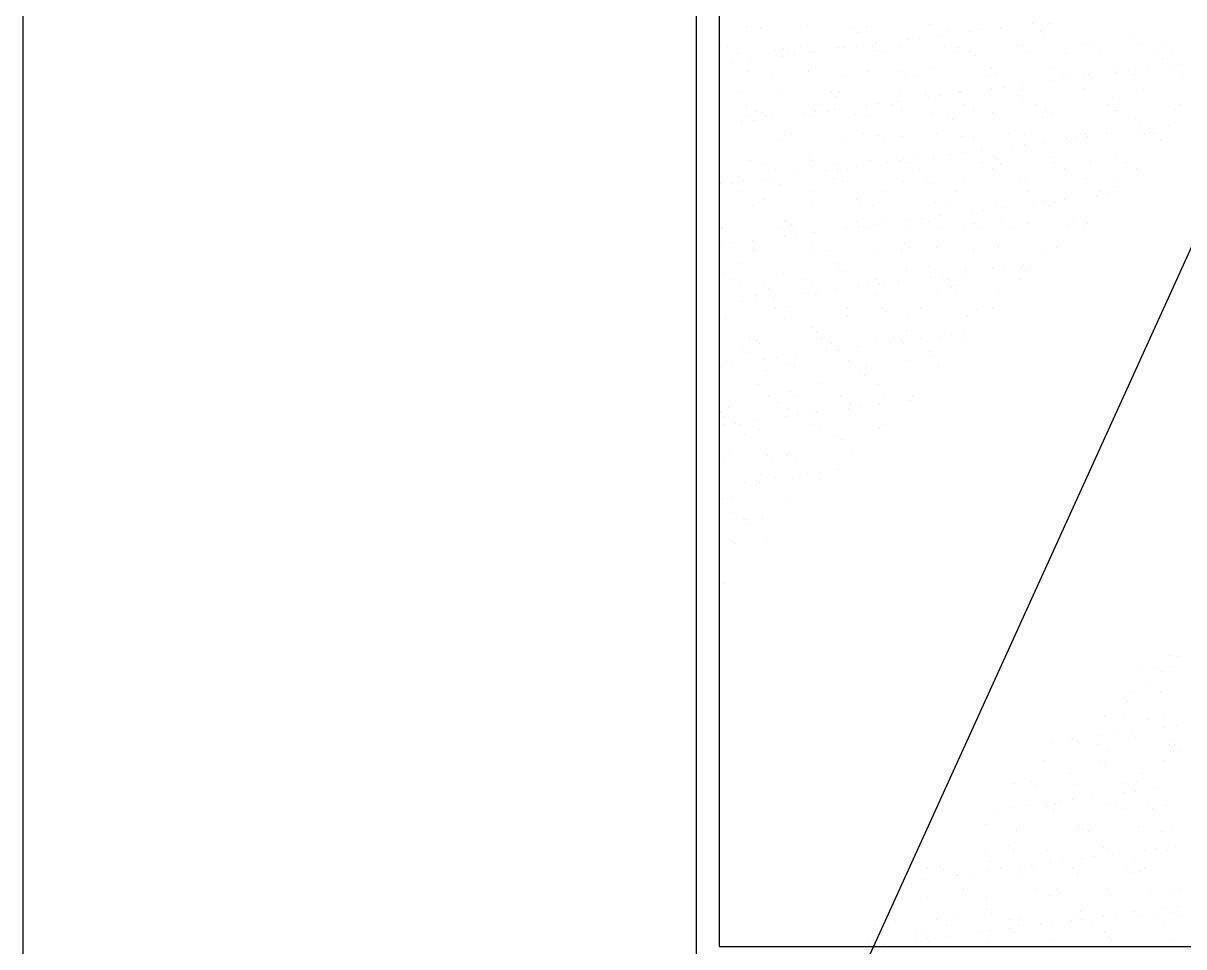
# Model space of a CAD drawing. Header units: inches. Extents: x 8.4 to 50.9, y 14.4 to 39.2.
# Drawn here: x 9.5784 to 9.8284, y 24.9539 to 25.1527 of the extents above; entities that cross this region are included whole.
import ezdxf

# ---------------------------------------------------------------- set-up
doc = ezdxf.new("R2010")
doc.units = ezdxf.units.IN
doc.header["$MEASUREMENT"] = 0
doc.layers.add('02', color=2, linetype='Continuous')
doc.layers.add('1', color=1, linetype='Continuous')

msp = doc.modelspace()

# ---------------------------------------------------------------- linework, layer by layer
at = {"layer": '02'}
for p, q in [((9.5784, 24.551), (9.5784, 26.851)), ((9.7234, 24.551), (9.7234, 25.551)), ((9.7284, 24.95396), (9.7284, 25.5475)), ((9.77354, 25.15253), (9.77354, 25.15253)), ((9.79574, 25.1527), (9.79574, 25.1527)), ((9.79942, 25.15264), (9.79942, 25.15264)), ((9.73416, 25.15194), (9.73416, 25.15194)), ((9.73723, 25.15177), (9.73723, 25.15177)), ((9.74725, 25.15211), (9.74725, 25.15211)), ((9.75723, 25.1516), (9.75723, 25.1516)), ((9.75816, 25.15076), (9.75816, 25.15076)), ((9.76004, 25.15205), (9.76004, 25.15205)), ((9.77549, 25.15003), (9.77549, 25.15003)), ((9.77754, 25.15116), (9.77754, 25.15116)), ((9.78228, 25.15092), (9.78228, 25.15092)), ((9.78488, 25.15127), (9.78488, 25.15127)), ((9.78895, 25.1518), (9.78895, 25.1518)), ((9.79754, 25.15099), (9.79754, 25.15099)), ((9.79847, 25.15014), (9.79847, 25.15014)), ((9.81785, 25.15054), (9.81785, 25.15054)), ((9.73018, 25.14762), (9.73018, 25.14762)), ((9.74575, 25.14764), (9.74575, 25.14764)), ((9.75796, 25.14772), (9.75796, 25.14772)), ((9.76132, 25.14767), (9.76132, 25.14767)), ((9.76203, 25.14826), (9.76203, 25.14826)), ((9.7671, 25.14759), (9.7671, 25.14759)), ((9.76882, 25.14915), (9.76882, 25.14915)), ((9.77142, 25.14949), (9.77142, 25.14949)), ((9.77689, 25.1477), (9.77689, 25.1477)), ((9.77989, 25.14753), (9.77989, 25.14753)), ((9.79246, 25.14773), (9.79246, 25.14773)), ((9.79339, 25.14801), (9.79339, 25.14801)), ((9.80648, 25.14818), (9.80648, 25.14818)), ((9.80803, 25.14776), (9.80803, 25.14776)), ((9.81927, 25.14812), (9.81927, 25.14812)), ((9.8236, 25.14779), (9.8236, 25.14779)), ((9.73229, 25.14627), (9.73229, 25.14627)), ((9.7405, 25.14693), (9.7405, 25.14693)), ((9.7419, 25.14561), (9.7419, 25.14561)), ((9.7422, 25.14721), (9.7422, 25.14721)), ((9.74313, 25.14637), (9.74313, 25.14637)), ((9.7445, 25.14595), (9.7445, 25.14595)), ((9.74786, 25.1463), (9.74786, 25.1463)), ((9.74857, 25.14649), (9.74857, 25.14649)), ((9.75401, 25.14742), (9.75401, 25.14742)), ((9.75536, 25.14738), (9.75536, 25.14738)), ((9.76251, 25.14677), (9.76251, 25.14677)), ((9.76343, 25.14633), (9.76343, 25.14633)), ((9.779, 25.14636), (9.779, 25.14636)), ((9.78251, 25.1466), (9.78251, 25.1466)), ((9.78344, 25.14575), (9.78344, 25.14575)), ((9.79457, 25.14639), (9.79457, 25.14639)), ((9.80282, 25.14616), (9.80282, 25.14616)), ((9.81014, 25.14641), (9.81014, 25.14641)), ((9.82282, 25.14598), (9.82282, 25.14598)), ((9.82374, 25.14514), (9.82374, 25.14514)), ((9.82571, 25.14644), (9.82571, 25.14644)), ((9.72844, 25.14384), (9.72844, 25.14384)), ((9.73105, 25.14418), (9.73105, 25.14418)), ((9.73511, 25.14471), (9.73511, 25.14471)), ((9.77386, 25.1429), (9.77386, 25.1429)), ((9.78695, 25.14307), (9.78695, 25.14307)), ((9.79974, 25.14301), (9.79974, 25.14301)), ((9.81324, 25.14349), (9.81324, 25.14349)), ((9.82047, 25.14301), (9.82047, 25.14301)), ((9.82633, 25.14366), (9.82633, 25.14366)), ((9.82727, 25.1439), (9.82727, 25.1439)), ((9.73447, 25.14231), (9.73447, 25.14231)), ((9.73988, 25.14144), (9.73988, 25.14144)), ((9.74748, 25.14238), (9.74748, 25.14238)), ((9.74756, 25.14247), (9.74756, 25.14247)), ((9.75545, 25.14146), (9.75545, 25.14146)), ((9.76035, 25.14241), (9.76035, 25.14241)), ((9.76748, 25.14221), (9.76748, 25.14221)), ((9.7684, 25.14136), (9.7684, 25.14136)), ((9.77102, 25.14149), (9.77102, 25.14149)), ((9.78659, 25.14152), (9.78659, 25.14152)), ((9.78778, 25.14177), (9.78778, 25.14177)), ((9.80035, 25.14036), (9.80035, 25.14036)), ((9.80216, 25.14155), (9.80216, 25.14155)), ((9.80295, 25.1407), (9.80295, 25.1407)), ((9.80702, 25.14123), (9.80702, 25.14123)), ((9.80779, 25.1416), (9.80779, 25.1416)), ((9.80871, 25.14075), (9.80871, 25.14075)), ((9.81381, 25.14213), (9.81381, 25.14213)), ((9.81641, 25.14247), (9.81641, 25.14247)), ((9.81773, 25.14158), (9.81773, 25.14158)), ((9.82809, 25.14115), (9.82809, 25.14115)), ((9.73244, 25.13799), (9.73244, 25.13799)), ((9.75245, 25.13782), (9.75245, 25.13782)), ((9.75432, 25.13779), (9.75432, 25.13779)), ((9.76741, 25.13795), (9.76741, 25.13795)), ((9.7801, 25.13769), (9.7801, 25.13769)), ((9.7802, 25.13789), (9.7802, 25.13789)), ((9.78689, 25.13858), (9.78689, 25.13858)), ((9.78949, 25.13893), (9.78949, 25.13893)), ((9.79356, 25.13946), (9.79356, 25.13946)), ((9.79371, 25.13838), (9.79371, 25.13838)), ((9.80679, 25.13855), (9.80679, 25.13855)), ((9.81959, 25.13848), (9.81959, 25.13848)), ((9.73422, 25.13509), (9.73422, 25.13509)), ((9.74082, 25.1373), (9.74082, 25.1373)), ((9.74979, 25.13512), (9.74979, 25.13512)), ((9.75337, 25.13698), (9.75337, 25.13698)), ((9.75997, 25.13504), (9.75997, 25.13504)), ((9.76257, 25.13538), (9.76257, 25.13538)), ((9.76536, 25.13515), (9.76536, 25.13515)), ((9.76664, 25.13592), (9.76664, 25.13592)), ((9.77275, 25.13738), (9.77275, 25.13738)), ((9.77343, 25.13681), (9.77343, 25.13681)), ((9.77603, 25.13716), (9.77603, 25.13716)), ((9.78093, 25.13518), (9.78093, 25.13518)), ((9.79276, 25.13721), (9.79276, 25.13721)), ((9.79368, 25.13636), (9.79368, 25.13636)), ((9.7965, 25.13521), (9.7965, 25.13521)), ((9.81207, 25.13524), (9.81207, 25.13524)), ((9.81306, 25.13676), (9.81306, 25.13676)), ((9.82764, 25.13526), (9.82764, 25.13526)), ((9.73479, 25.13267), (9.73479, 25.13267)), ((9.73633, 25.13375), (9.73633, 25.13375)), ((9.73742, 25.13343), (9.73742, 25.13343)), ((9.73834, 25.13259), (9.73834, 25.13259)), ((9.74651, 25.13327), (9.74651, 25.13327)), ((9.74788, 25.13284), (9.74788, 25.13284)), ((9.74911, 25.13361), (9.74911, 25.13361)), ((9.7519, 25.13378), (9.7519, 25.13378)), ((9.75318, 25.13415), (9.75318, 25.13415)), ((9.75772, 25.13299), (9.75772, 25.13299)), ((9.76067, 25.13278), (9.76067, 25.13278)), ((9.76747, 25.13381), (9.76747, 25.13381)), ((9.77417, 25.13327), (9.77417, 25.13327)), ((9.77773, 25.13282), (9.77773, 25.13282)), ((9.78304, 25.13384), (9.78304, 25.13384)), ((9.78726, 25.13343), (9.78726, 25.13343)), ((9.79861, 25.13386), (9.79861, 25.13386)), ((9.80005, 25.13337), (9.80005, 25.13337)), ((9.81356, 25.13386), (9.81356, 25.13386)), ((9.81418, 25.13389), (9.81418, 25.13389)), ((9.82664, 25.13402), (9.82664, 25.13402)), ((9.73305, 25.1315), (9.73305, 25.1315)), ((9.73566, 25.13184), (9.73566, 25.13184)), ((9.73972, 25.13238), (9.73972, 25.13238)), ((9.77865, 25.13197), (9.77865, 25.13197)), ((9.79803, 25.13238), (9.79803, 25.13238)), ((9.81804, 25.1322), (9.81804, 25.1322)), ((9.81896, 25.13136), (9.81896, 25.13136)), ((9.82102, 25.13013), (9.82102, 25.13013)), ((9.82508, 25.13067), (9.82508, 25.13067)), ((9.74113, 25.12767), (9.74113, 25.12767)), ((9.74269, 25.1286), (9.74269, 25.1286)), ((9.74392, 25.12892), (9.74392, 25.12892)), ((9.75464, 25.12815), (9.75464, 25.12815)), ((9.75949, 25.12894), (9.75949, 25.12894)), ((9.7627, 25.12843), (9.7627, 25.12843)), ((9.76362, 25.12759), (9.76362, 25.12759)), ((9.76773, 25.12832), (9.76773, 25.12832)), ((9.77506, 25.12897), (9.77506, 25.12897)), ((9.78052, 25.12826), (9.78052, 25.12826)), ((9.783, 25.12799), (9.783, 25.12799)), ((9.79063, 25.129), (9.79063, 25.129)), ((9.79402, 25.12874), (9.79402, 25.12874)), ((9.80301, 25.12782), (9.80301, 25.12782)), ((9.80496, 25.12802), (9.80496, 25.12802)), ((9.8062, 25.12903), (9.8062, 25.12903)), ((9.80711, 25.12891), (9.80711, 25.12891)), ((9.80756, 25.12836), (9.80756, 25.12836)), ((9.81162, 25.1289), (9.81162, 25.1289)), ((9.81842, 25.12979), (9.81842, 25.12979)), ((9.8199, 25.12885), (9.8199, 25.12885)), ((9.82177, 25.12906), (9.82177, 25.12906)), ((9.78471, 25.12535), (9.78471, 25.12535)), ((9.7915, 25.12625), (9.7915, 25.12625)), ((9.7941, 25.12659), (9.7941, 25.12659)), ((9.79817, 25.12712), (9.79817, 25.12712)), ((9.80393, 25.12697), (9.80393, 25.12697)), ((9.82331, 25.12737), (9.82331, 25.12737)), ((9.7351, 25.12304), (9.7351, 25.12304)), ((9.73825, 25.12257), (9.73825, 25.12257)), ((9.74767, 25.12404), (9.74767, 25.12404)), ((9.74819, 25.12321), (9.74819, 25.12321)), ((9.74859, 25.1232), (9.74859, 25.1232)), ((9.75383, 25.1226), (9.75383, 25.1226)), ((9.76098, 25.12314), (9.76098, 25.12314)), ((9.76458, 25.1227), (9.76458, 25.1227)), ((9.76718, 25.12304), (9.76718, 25.12304)), ((9.76797, 25.1236), (9.76797, 25.1236)), ((9.7694, 25.12263), (9.7694, 25.12263)), ((9.77125, 25.12358), (9.77125, 25.12358)), ((9.77449, 25.12363), (9.77449, 25.12363)), ((9.77804, 25.12447), (9.77804, 25.12447)), ((9.78064, 25.12482), (9.78064, 25.12482)), ((9.78497, 25.12266), (9.78497, 25.12266)), ((9.78758, 25.1238), (9.78758, 25.1238)), ((9.78798, 25.12343), (9.78798, 25.12343)), ((9.7889, 25.12258), (9.7889, 25.12258)), ((9.80037, 25.12374), (9.80037, 25.12374)), ((9.80054, 25.12269), (9.80054, 25.12269)), ((9.80828, 25.12299), (9.80828, 25.12299)), ((9.81387, 25.12422), (9.81387, 25.12422)), ((9.81611, 25.12272), (9.81611, 25.12272)), ((9.74036, 25.12123), (9.74036, 25.12123)), ((9.74433, 25.12004), (9.74433, 25.12004)), ((9.75112, 25.12093), (9.75112, 25.12093)), ((9.75372, 25.12127), (9.75372, 25.12127)), ((9.75593, 25.12126), (9.75593, 25.12126)), ((9.75779, 25.12181), (9.75779, 25.12181)), ((9.7715, 25.12129), (9.7715, 25.12129)), ((9.78708, 25.12132), (9.78708, 25.12132)), ((9.80265, 25.12134), (9.80265, 25.12134)), ((9.81822, 25.12137), (9.81822, 25.12137)), ((9.72866, 25.11809), (9.72866, 25.11809)), ((9.73087, 25.11826), (9.73087, 25.11826)), ((9.73264, 25.11965), (9.73264, 25.11965)), ((9.73356, 25.11881), (9.73356, 25.11881)), ((9.73766, 25.11916), (9.73766, 25.11916)), ((9.74027, 25.1195), (9.74027, 25.1195)), ((9.74145, 25.11803), (9.74145, 25.11803)), ((9.75294, 25.11921), (9.75294, 25.11921)), ((9.75495, 25.11852), (9.75495, 25.11852)), ((9.76804, 25.11869), (9.76804, 25.11869)), ((9.77295, 25.11904), (9.77295, 25.11904)), ((9.77387, 25.11819), (9.77387, 25.11819)), ((9.78083, 25.11862), (9.78083, 25.11862)), ((9.79325, 25.1186), (9.79325, 25.1186)), ((9.79434, 25.11911), (9.79434, 25.11911)), ((9.80742, 25.11928), (9.80742, 25.11928)), ((9.81326, 25.11843), (9.81326, 25.11843)), ((9.81418, 25.11758), (9.81418, 25.11758)), ((9.73238, 25.11637), (9.73238, 25.11637)), ((9.74795, 25.1164), (9.74795, 25.1164)), ((9.76352, 25.11642), (9.76352, 25.11642)), ((9.7791, 25.11645), (9.7791, 25.11645)), ((9.79467, 25.11648), (9.79467, 25.11648)), ((9.80957, 25.11568), (9.80957, 25.11568)), ((9.81024, 25.11651), (9.81024, 25.11651)), ((9.81217, 25.11602), (9.81217, 25.11602)), ((9.73542, 25.11341), (9.73542, 25.11341)), ((9.73791, 25.11482), (9.73791, 25.11482)), ((9.74851, 25.11357), (9.74851, 25.11357)), ((9.75792, 25.11465), (9.75792, 25.11465)), ((9.75884, 25.11381), (9.75884, 25.11381)), ((9.7613, 25.11351), (9.7613, 25.11351)), ((9.7748, 25.114), (9.7748, 25.114)), ((9.77822, 25.11421), (9.77822, 25.11421)), ((9.78789, 25.11416), (9.78789, 25.11416)), ((9.78932, 25.11301), (9.78932, 25.11301)), ((9.79611, 25.11391), (9.79611, 25.11391)), ((9.79823, 25.11404), (9.79823, 25.11404)), ((9.79871, 25.11425), (9.79871, 25.11425)), ((9.79915, 25.11319), (9.79915, 25.11319)), ((9.80068, 25.1141), (9.80068, 25.1141)), ((9.80278, 25.11478), (9.80278, 25.11478)), ((9.74229, 25.11005), (9.74229, 25.11005)), ((9.74289, 25.11026), (9.74289, 25.11026)), ((9.75786, 25.11008), (9.75786, 25.11008)), ((9.76919, 25.11036), (9.76919, 25.11036)), ((9.77179, 25.11071), (9.77179, 25.11071)), ((9.77343, 25.11011), (9.77343, 25.11011)), ((9.77586, 25.11124), (9.77586, 25.11124)), ((9.78265, 25.11214), (9.78265, 25.11214)), ((9.78525, 25.11248), (9.78525, 25.11248)), ((9.78901, 25.11014), (9.78901, 25.11014)), ((9.80458, 25.11017), (9.80458, 25.11017)), ((9.72883, 25.10868), (9.72883, 25.10868)), ((9.72897, 25.10846), (9.72897, 25.10846)), ((9.74176, 25.1084), (9.74176, 25.1084)), ((9.74381, 25.10942), (9.74381, 25.10942)), ((9.7444, 25.10871), (9.7444, 25.10871)), ((9.74894, 25.1077), (9.74894, 25.1077)), ((9.75527, 25.10888), (9.75527, 25.10888)), ((9.75573, 25.10859), (9.75573, 25.10859)), ((9.75833, 25.10893), (9.75833, 25.10893)), ((9.75997, 25.10874), (9.75997, 25.10874)), ((9.7624, 25.10947), (9.7624, 25.10947)), ((9.76319, 25.10982), (9.76319, 25.10982)), ((9.76836, 25.10905), (9.76836, 25.10905)), ((9.77554, 25.10877), (9.77554, 25.10877)), ((9.78115, 25.10899), (9.78115, 25.10899)), ((9.7832, 25.10965), (9.7832, 25.10965)), ((9.78412, 25.1088), (9.78412, 25.1088)), ((9.79111, 25.1088), (9.79111, 25.1088)), ((9.79465, 25.10948), (9.79465, 25.10948)), ((9.8035, 25.10921), (9.8035, 25.10921)), ((9.80668, 25.10882), (9.80668, 25.10882)), ((9.80774, 25.10964), (9.80774, 25.10964)), ((9.72878, 25.10503), (9.72878, 25.10503)), ((9.72881, 25.10505), (9.72881, 25.10505)), ((9.73142, 25.10539), (9.73142, 25.10539)), ((9.73548, 25.10593), (9.73548, 25.10593)), ((9.74227, 25.10682), (9.74227, 25.10682)), ((9.74488, 25.10716), (9.74488, 25.10716)), ((9.74816, 25.10543), (9.74816, 25.10543)), ((9.76817, 25.10526), (9.76817, 25.10526)), ((9.73573, 25.10377), (9.73573, 25.10377)), ((9.73642, 25.10385), (9.73642, 25.10385)), ((9.74882, 25.10394), (9.74882, 25.10394)), ((9.75199, 25.10387), (9.75199, 25.10387)), ((9.76161, 25.10388), (9.76161, 25.10388)), ((9.76756, 25.1039), (9.76756, 25.1039)), ((9.76909, 25.10442), (9.76909, 25.10442)), ((9.77512, 25.10436), (9.77512, 25.10436)), ((9.78313, 25.10393), (9.78313, 25.10393)), ((9.78821, 25.10453), (9.78821, 25.10453)), ((9.78847, 25.10482), (9.78847, 25.10482)), ((9.7987, 25.10396), (9.7987, 25.10396)), ((9.801, 25.10447), (9.801, 25.10447)), ((9.73313, 25.10104), (9.73313, 25.10104)), ((9.75314, 25.10087), (9.75314, 25.10087)), ((9.77344, 25.10043), (9.77344, 25.10043)), ((9.78986, 25.10014), (9.78986, 25.10014)), ((9.79344, 25.10026), (9.79344, 25.10026)), ((9.79393, 25.10067), (9.79393, 25.10067)), ((9.72929, 25.09882), (9.72929, 25.09882)), ((9.74208, 25.09876), (9.74208, 25.09876)), ((9.74633, 25.09753), (9.74633, 25.09753)), ((9.75406, 25.10003), (9.75406, 25.10003)), ((9.75558, 25.09925), (9.75558, 25.09925)), ((9.7619, 25.09756), (9.7619, 25.09756)), ((9.76867, 25.09942), (9.76867, 25.09942)), ((9.7738, 25.09802), (9.7738, 25.09802)), ((9.7764, 25.09837), (9.7764, 25.09837)), ((9.77747, 25.09759), (9.77747, 25.09759)), ((9.78047, 25.0989), (9.78047, 25.0989)), ((9.78146, 25.09936), (9.78146, 25.09936)), ((9.78726, 25.0998), (9.78726, 25.0998)), ((9.79304, 25.09762), (9.79304, 25.09762)), ((9.79437, 25.09941), (9.79437, 25.09941)), ((9.79497, 25.09984), (9.79497, 25.09984)), ((9.73076, 25.0975), (9.73076, 25.0975)), ((9.73287, 25.09616), (9.73287, 25.09616)), ((9.7381, 25.09648), (9.7381, 25.09648)), ((9.73903, 25.09564), (9.73903, 25.09564)), ((9.74844, 25.09619), (9.74844, 25.09619)), ((9.75355, 25.09536), (9.75355, 25.09536)), ((9.75841, 25.09604), (9.75841, 25.09604)), ((9.76034, 25.09625), (9.76034, 25.09625)), ((9.76294, 25.0966), (9.76294, 25.0966)), ((9.76401, 25.09622), (9.76401, 25.09622)), ((9.76701, 25.09713), (9.76701, 25.09713)), ((9.77841, 25.09587), (9.77841, 25.09587)), ((9.77958, 25.09625), (9.77958, 25.09625)), ((9.73342, 25.09271), (9.73342, 25.09271)), ((9.73603, 25.09305), (9.73603, 25.09305)), ((9.73605, 25.09414), (9.73605, 25.09414)), ((9.74009, 25.09359), (9.74009, 25.09359)), ((9.74688, 25.09448), (9.74688, 25.09448)), ((9.74914, 25.0943), (9.74914, 25.0943)), ((9.74949, 25.09482), (9.74949, 25.09482)), ((9.76193, 25.09424), (9.76193, 25.09424)), ((9.77543, 25.09473), (9.77543, 25.09473)), ((9.77934, 25.09503), (9.77934, 25.09503)), ((9.78852, 25.0949), (9.78852, 25.0949)), ((9.74046, 25.09133), (9.74046, 25.09133)), ((9.74338, 25.09165), (9.74338, 25.09165)), ((9.75603, 25.09135), (9.75603, 25.09135)), ((9.76338, 25.09148), (9.76338, 25.09148)), ((9.76431, 25.09064), (9.76431, 25.09064)), ((9.7716, 25.09138), (9.7716, 25.09138)), ((9.78369, 25.09104), (9.78369, 25.09104)), ((9.78717, 25.09141), (9.78717, 25.09141)), ((9.7296, 25.08919), (9.7296, 25.08919)), ((9.74239, 25.08913), (9.74239, 25.08913)), ((9.7559, 25.08962), (9.7559, 25.08962)), ((9.76899, 25.08978), (9.76899, 25.08978)), ((9.78178, 25.08972), (9.78178, 25.08972)), ((9.74835, 25.08709), (9.74835, 25.08709)), ((9.74927, 25.08625), (9.74927, 25.08625)), ((9.76594, 25.08504), (9.76594, 25.08504)), ((9.76866, 25.08665), (9.76866, 25.08665)), ((9.77575, 25.08509), (9.77575, 25.08509)), ((9.77841, 25.08569), (9.77841, 25.08569)), ((9.78101, 25.08603), (9.78101, 25.08603)), ((9.78151, 25.08507), (9.78151, 25.08507)), ((9.73332, 25.0827), (9.73332, 25.0827)), ((9.7348, 25.08498), (9.7348, 25.08498)), ((9.73636, 25.0845), (9.73636, 25.0845)), ((9.73691, 25.08364), (9.73691, 25.08364)), ((9.74945, 25.08467), (9.74945, 25.08467)), ((9.75037, 25.08501), (9.75037, 25.08501)), ((9.75248, 25.08367), (9.75248, 25.08367)), ((9.75816, 25.08302), (9.75816, 25.08302)), ((9.76224, 25.08461), (9.76224, 25.08461)), ((9.76495, 25.08391), (9.76495, 25.08391)), ((9.76755, 25.08426), (9.76755, 25.08426)), ((9.76805, 25.0837), (9.76805, 25.0837)), ((9.77162, 25.08479), (9.77162, 25.08479)), ((9.73424, 25.08186), (9.73424, 25.08186)), ((9.73803, 25.08037), (9.73803, 25.08037)), ((9.74064, 25.08071), (9.74064, 25.08071)), ((9.7447, 25.08125), (9.7447, 25.08125)), ((9.75149, 25.08214), (9.75149, 25.08214)), ((9.75362, 25.08226), (9.75362, 25.08226)), ((9.7541, 25.08248), (9.7541, 25.08248)), ((9.7693, 25.08015), (9.7693, 25.08015)), ((9.77363, 25.08209), (9.77363, 25.08209)), ((9.77455, 25.08125), (9.77455, 25.08125)), ((9.72893, 25.07878), (9.72893, 25.07878)), ((9.72992, 25.07956), (9.72992, 25.07956)), ((9.73124, 25.07948), (9.73124, 25.07948)), ((9.73859, 25.07787), (9.73859, 25.07787)), ((9.74271, 25.0795), (9.74271, 25.0795)), ((9.7445, 25.07881), (9.7445, 25.07881)), ((9.75621, 25.07998), (9.75621, 25.07998)), ((9.7586, 25.0777), (9.7586, 25.0777)), ((9.76007, 25.07883), (9.76007, 25.07883)), ((9.77564, 25.07886), (9.77564, 25.07886)), ((9.74977, 25.07504), (9.74977, 25.07504)), ((9.75952, 25.07686), (9.75952, 25.07686)), ((9.73668, 25.07487), (9.73668, 25.07487)), ((9.74357, 25.07331), (9.74357, 25.07331)), ((9.76256, 25.07497), (9.76256, 25.07497)), ((9.76387, 25.07287), (9.76387, 25.07287)), ((9.73884, 25.07246), (9.73884, 25.07246)), ((9.74095, 25.07112), (9.74095, 25.07112)), ((9.74449, 25.07247), (9.74449, 25.07247)), ((9.75441, 25.07249), (9.75441, 25.07249)), ((9.75652, 25.07115), (9.75652, 25.07115)), ((9.75653, 25.07035), (9.75653, 25.07035)), ((9.75871, 25.07015), (9.75871, 25.07015)), ((9.76277, 25.07068), (9.76277, 25.07068)), ((9.76956, 25.07157), (9.76956, 25.07157)), ((9.76998, 25.07252), (9.76998, 25.07252)), ((9.72854, 25.06893), (9.72854, 25.06893)), ((9.72946, 25.06808), (9.72946, 25.06808)), ((9.73023, 25.06992), (9.73023, 25.06992)), ((9.74264, 25.06803), (9.74264, 25.06803)), ((9.74302, 25.06986), (9.74302, 25.06986)), ((9.74525, 25.06837), (9.74525, 25.06837)), ((9.74884, 25.06848), (9.74884, 25.06848)), ((9.74931, 25.06891), (9.74931, 25.06891)), ((9.7561, 25.0698), (9.7561, 25.0698)), ((9.72919, 25.06626), (9.72919, 25.06626)), ((9.73179, 25.0666), (9.73179, 25.0666)), ((9.73296, 25.06626), (9.73296, 25.06626)), ((9.73585, 25.06714), (9.73585, 25.06714)), ((9.73699, 25.06523), (9.73699, 25.06523)), ((9.74854, 25.06628), (9.74854, 25.06628)), ((9.75008, 25.0654), (9.75008, 25.0654)), ((9.76287, 25.06534), (9.76287, 25.06534)), ((9.76411, 25.06631), (9.76411, 25.06631)), ((9.73381, 25.0641), (9.73381, 25.0641)), ((9.75382, 25.06392), (9.75382, 25.06392)), ((9.75474, 25.06308), (9.75474, 25.06308)), ((9.73055, 25.06029), (9.73055, 25.06029)), ((9.74334, 25.06023), (9.74334, 25.06023)), ((9.75684, 25.06071), (9.75684, 25.06071)), ((9.72941, 25.05857), (9.72941, 25.05857)), ((9.73879, 25.05953), (9.73879, 25.05953)), ((9.73971, 25.05869), (9.73971, 25.05869)), ((9.74287, 25.05994), (9.74287, 25.05994)), ((9.74498, 25.0586), (9.74498, 25.0586)), ((9.73731, 25.0556), (9.73731, 25.0556)), ((9.74725, 25.05569), (9.74725, 25.05569)), ((9.74986, 25.05603), (9.74986, 25.05603)), ((9.7504, 25.05577), (9.7504, 25.05577)), ((9.75392, 25.05657), (9.75392, 25.05657)), ((9.7338, 25.05392), (9.7338, 25.05392)), ((9.7364, 25.05426), (9.7364, 25.05426)), ((9.737, 25.05374), (9.737, 25.05374)), ((9.74046, 25.0548), (9.74046, 25.0548)), ((9.74406, 25.0547), (9.74406, 25.0547)), ((9.72903, 25.05032), (9.72903, 25.05032)), ((9.73086, 25.05065), (9.73086, 25.05065)), ((9.74365, 25.05059), (9.74365, 25.05059)), ((9.73134, 25.04739), (9.73134, 25.04739)), ((9.73345, 25.04605), (9.73345, 25.04605)), ((9.73401, 25.04576), (9.73401, 25.04576)), ((9.73762, 25.04597), (9.73762, 25.04597)), ((9.73493, 25.04491), (9.73493, 25.04491)), ((9.73118, 25.04102), (9.73118, 25.04102)), ((9.73161, 25.04069), (9.73161, 25.04069)), ((9.73841, 25.04158), (9.73841, 25.04158)), ((9.72922, 25.03198), (9.72922, 25.03198)), ((9.82536, 25.01653), (9.82536, 25.01653)), ((9.82697, 25.01632), (9.82697, 25.01632)), ((9.81953, 25.01342), (9.81953, 25.01342)), ((9.82213, 25.01377), (9.82213, 25.01377)), ((9.82368, 25.01324), (9.82368, 25.01324)), ((9.8262, 25.0143), (9.8262, 25.0143)), ((9.81531, 25.00758), (9.81531, 25.00758)), ((9.81765, 25.00861), (9.81765, 25.00861)), ((9.82131, 25.00997), (9.82131, 25.00997)), ((9.82342, 25.00863), (9.82342, 25.00863)), ((9.81623, 25.00673), (9.81623, 25.00673)), ((9.8112, 25.00367), (9.8112, 25.00367)), ((9.81544, 25.00377), (9.81544, 25.00377)), ((9.82058, 25.00275), (9.82058, 25.00275)), ((9.82399, 25.00361), (9.82399, 25.00361)), ((9.81735, 25.00019), (9.81735, 25.00019)), ((9.82414, 25.00109), (9.82414, 25.00109)), ((9.82674, 25.00143), (9.82674, 25.00143)), ((9.79982, 24.99788), (9.79982, 24.99788)), ((9.80389, 24.99842), (9.80389, 24.99842)), ((9.80446, 24.99849), (9.80446, 24.99849)), ((9.80555, 24.99836), (9.80555, 24.99836)), ((9.81068, 24.99931), (9.81068, 24.99931)), ((9.81328, 24.99966), (9.81328, 24.99966)), ((9.81797, 24.99898), (9.81797, 24.99898)), ((9.82556, 24.99819), (9.82556, 24.99819)), ((9.80978, 24.99743), (9.80978, 24.99743)), ((9.81189, 24.99608), (9.81189, 24.99608)), ((9.82535, 24.99745), (9.82535, 24.99745)), ((9.82648, 24.99734), (9.82648, 24.99734)), ((9.82746, 24.99611), (9.82746, 24.99611)), ((9.79843, 24.99387), (9.79843, 24.99387)), ((9.81053, 24.9938), (9.81053, 24.9938)), ((9.81145, 24.99296), (9.81145, 24.99296)), ((9.81152, 24.99403), (9.81152, 24.99403)), ((9.82431, 24.99397), (9.82431, 24.99397)), ((9.80391, 24.99122), (9.80391, 24.99122)), ((9.81948, 24.99125), (9.81948, 24.99125)), ((9.79199, 24.98892), (9.79199, 24.98892)), ((9.79549, 24.98941), (9.79549, 24.98941)), ((9.79642, 24.98857), (9.79642, 24.98857)), ((9.80478, 24.98886), (9.80478, 24.98886)), ((9.8158, 24.98897), (9.8158, 24.98897)), ((9.81828, 24.98935), (9.81828, 24.98935)), ((9.82196, 24.98785), (9.82196, 24.98785)), ((9.80183, 24.9852), (9.80183, 24.9852)), ((9.80443, 24.98555), (9.80443, 24.98555)), ((9.8085, 24.98608), (9.8085, 24.98608)), ((9.81529, 24.98698), (9.81529, 24.98698)), ((9.81789, 24.98732), (9.81789, 24.98732)), ((9.78837, 24.98343), (9.78837, 24.98343)), ((9.79098, 24.98377), (9.79098, 24.98377)), ((9.79504, 24.98431), (9.79504, 24.98431)), ((9.79825, 24.98488), (9.79825, 24.98488)), ((9.79875, 24.98423), (9.79875, 24.98423)), ((9.80035, 24.98353), (9.80035, 24.98353)), ((9.80077, 24.98458), (9.80077, 24.98458)), ((9.81183, 24.9844), (9.81183, 24.9844)), ((9.81382, 24.98491), (9.81382, 24.98491)), ((9.81592, 24.98356), (9.81592, 24.98356)), ((9.82077, 24.98441), (9.82077, 24.98441)), ((9.82169, 24.98356), (9.82169, 24.98356)), ((9.82462, 24.98434), (9.82462, 24.98434)), ((9.78574, 24.98019), (9.78574, 24.98019)), ((9.7923, 24.97929), (9.7923, 24.97929)), ((9.79237, 24.97867), (9.79237, 24.97867)), ((9.80509, 24.97923), (9.80509, 24.97923)), ((9.80574, 24.98002), (9.80574, 24.98002)), ((9.80666, 24.97918), (9.80666, 24.97918)), ((9.80794, 24.9787), (9.80794, 24.9787)), ((9.8186, 24.97971), (9.8186, 24.97971)), ((9.82351, 24.97873), (9.82351, 24.97873)), ((9.82604, 24.97958), (9.82604, 24.97958)), ((9.79071, 24.97563), (9.79071, 24.97563)), ((9.81101, 24.97519), (9.81101, 24.97519)), ((9.82657, 24.97551), (9.82657, 24.97551)), ((9.78556, 24.97411), (9.78556, 24.97411)), ((9.79163, 24.97479), (9.79163, 24.97479)), ((9.79906, 24.9746), (9.79906, 24.9746)), ((9.80644, 24.97286), (9.80644, 24.97286)), ((9.80904, 24.97321), (9.80904, 24.97321)), ((9.81215, 24.97477), (9.81215, 24.97477)), ((9.81311, 24.97374), (9.81311, 24.97374)), ((9.8199, 24.97464), (9.8199, 24.97464)), ((9.8225, 24.97498), (9.8225, 24.97498)), ((9.82494, 24.9747), (9.82494, 24.9747)), ((9.77325, 24.97096), (9.77325, 24.97096)), ((9.77568, 24.97124), (9.77568, 24.97124)), ((9.7766, 24.9704), (9.7766, 24.9704)), ((9.78619, 24.9702), (9.78619, 24.9702)), ((9.78671, 24.97233), (9.78671, 24.97233)), ((9.78882, 24.97098), (9.78882, 24.97098)), ((9.79298, 24.97109), (9.79298, 24.97109)), ((9.79559, 24.97144), (9.79559, 24.97144)), ((9.79598, 24.9708), (9.79598, 24.9708)), ((9.79965, 24.97197), (9.79965, 24.97197)), ((9.80228, 24.97236), (9.80228, 24.97236)), ((9.80439, 24.97101), (9.80439, 24.97101)), ((9.81599, 24.97063), (9.81599, 24.97063)), ((9.81785, 24.97238), (9.81785, 24.97238)), ((9.81891, 24.97008), (9.81891, 24.97008)), ((9.81996, 24.97104), (9.81996, 24.97104)), ((9.77273, 24.96843), (9.77273, 24.96843)), ((9.77952, 24.96932), (9.77952, 24.96932)), ((9.77953, 24.96949), (9.77953, 24.96949)), ((9.78213, 24.96966), (9.78213, 24.96966)), ((9.79262, 24.96965), (9.79262, 24.96965)), ((9.80541, 24.96959), (9.80541, 24.96959)), ((9.81691, 24.96979), (9.81691, 24.96979)), ((9.78084, 24.96612), (9.78084, 24.96612)), ((9.78095, 24.96641), (9.78095, 24.96641)), ((9.79641, 24.96615), (9.79641, 24.96615)), ((9.80096, 24.96624), (9.80096, 24.96624)), ((9.80188, 24.9654), (9.80188, 24.9654)), ((9.81198, 24.96618), (9.81198, 24.96618)), ((9.81246, 24.96513), (9.81246, 24.96513)), ((9.82126, 24.9658), (9.82126, 24.9658)), ((9.82525, 24.96507), (9.82525, 24.96507)), ((9.82755, 24.96621), (9.82755, 24.96621)), ((9.77308, 24.96454), (9.77308, 24.96454)), ((9.78587, 24.96448), (9.78587, 24.96448)), ((9.79938, 24.96496), (9.79938, 24.96496)), ((9.82711, 24.96264), (9.82711, 24.96264)), ((9.76592, 24.96203), (9.76592, 24.96203)), ((9.78593, 24.96185), (9.78593, 24.96185)), ((9.78685, 24.96101), (9.78685, 24.96101)), ((9.80623, 24.96141), (9.80623, 24.96141)), ((9.81105, 24.96053), (9.81105, 24.96053)), ((9.81365, 24.96087), (9.81365, 24.96087)), ((9.81772, 24.9614), (9.81772, 24.9614)), ((9.81922, 24.96044), (9.81922, 24.96044)), ((9.82451, 24.9623), (9.82451, 24.9623)), ((9.82624, 24.96124), (9.82624, 24.96124)), ((9.82716, 24.96039), (9.82716, 24.96039)), ((9.76172, 24.95841), (9.76172, 24.95841)), ((9.76634, 24.95936), (9.76634, 24.95936)), ((9.77518, 24.95978), (9.77518, 24.95978)), ((9.77729, 24.95844), (9.77729, 24.95844)), ((9.77984, 24.95985), (9.77984, 24.95985)), ((9.79075, 24.95981), (9.79075, 24.95981)), ((9.7908, 24.95786), (9.7908, 24.95786)), ((9.79286, 24.95846), (9.79286, 24.95846)), ((9.79293, 24.96002), (9.79293, 24.96002)), ((9.79759, 24.95875), (9.79759, 24.95875)), ((9.8002, 24.9591), (9.8002, 24.9591)), ((9.80426, 24.95963), (9.80426, 24.95963)), ((9.80572, 24.95996), (9.80572, 24.95996)), ((9.80632, 24.95984), (9.80632, 24.95984)), ((9.80843, 24.95849), (9.80843, 24.95849)), ((9.82189, 24.95986), (9.82189, 24.95986)), ((9.824, 24.95852), (9.824, 24.95852)), ((9.77068, 24.95521), (9.77068, 24.95521)), ((9.7709, 24.95746), (9.7709, 24.95746)), ((9.77182, 24.95662), (9.77182, 24.95662)), ((9.77328, 24.95555), (9.77328, 24.95555)), ((9.77734, 24.95609), (9.77734, 24.95609)), ((9.78413, 24.95698), (9.78413, 24.95698)), ((9.78674, 24.95732), (9.78674, 24.95732)), ((9.7912, 24.95702), (9.7912, 24.95702)), ((9.79969, 24.95533), (9.79969, 24.95533)), ((9.81121, 24.95685), (9.81121, 24.95685)), ((9.81213, 24.95601), (9.81213, 24.95601)), ((9.81278, 24.9555), (9.81278, 24.9555)), ((9.82557, 24.95544), (9.82557, 24.95544)), ((9.7284, 24.95396), (9.9284, 24.95396)), ((9.76031, 24.95474), (9.76031, 24.95474)), ((9.76388, 24.95432), (9.76388, 24.95432)), ((9.7734, 24.95491), (9.7734, 24.95491)), ((9.78619, 24.95484), (9.78619, 24.95484))]:
    msp.add_line(p, q, dxfattribs=at)
at = {"layer": '1'}
msp.add_line((10.0784, 25.651), (9.5784, 24.551), dxfattribs=at)

doc.saveas('drawing.dxf')
